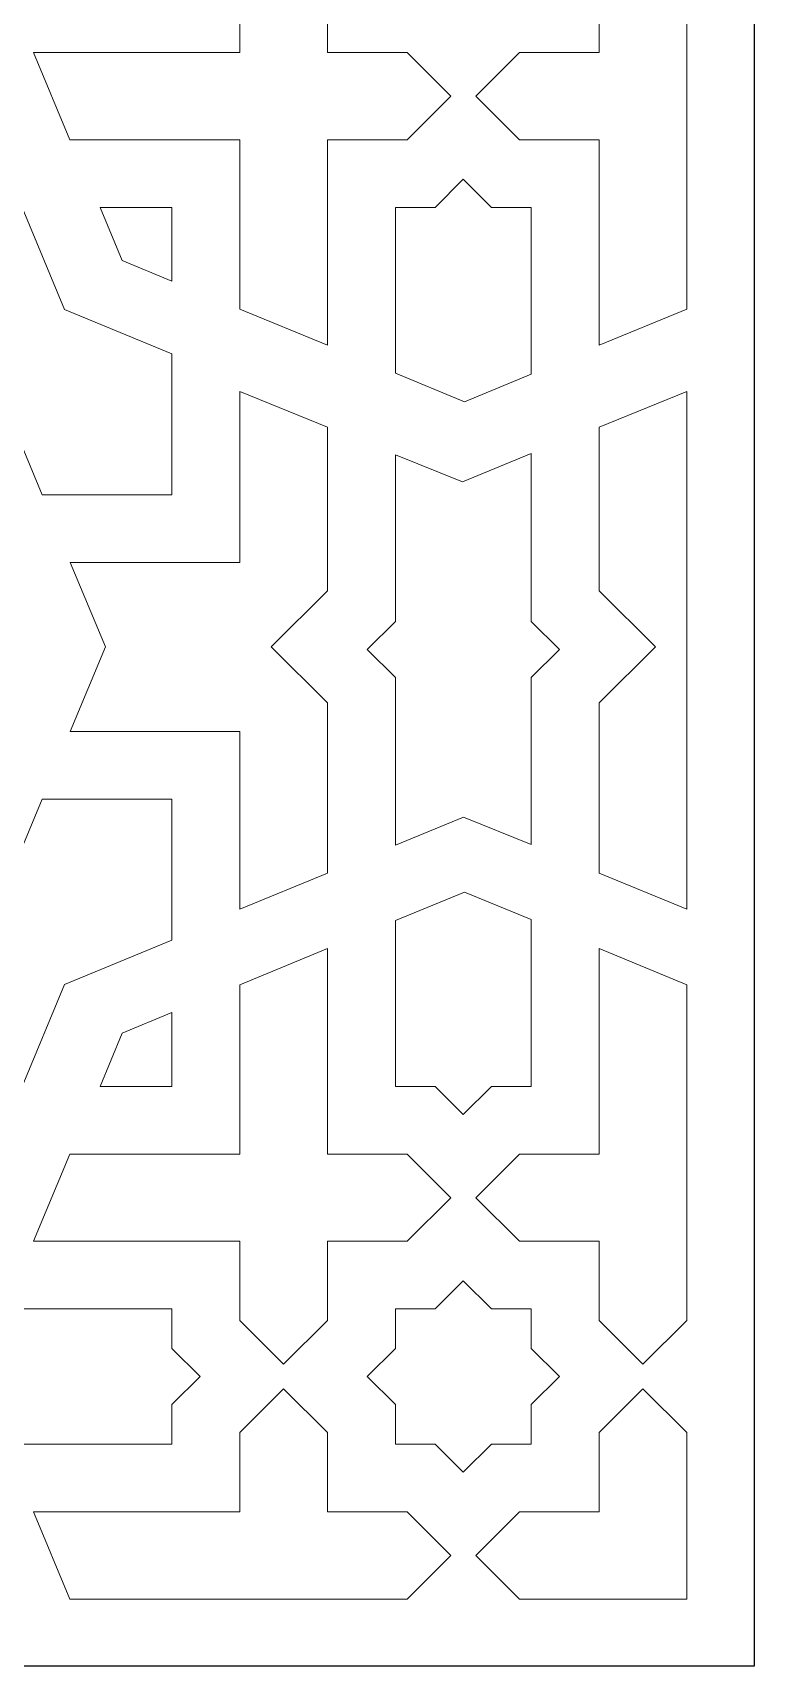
# Model space of a CAD drawing. Header units: millimetres. Extents: x -336 to 403, y -1299 to 1030.
# Drawn here: x 141 to 403, y -1299 to -706 of the extents above; entities that cross this region are included whole.
import ezdxf

# ---------------------------------------------------------------- set-up
doc = ezdxf.new("R2010")
doc.units = ezdxf.units.MM
doc.header["$MEASUREMENT"] = 0
doc.layers.add('Plan 1', color=7, linetype='Continuous')

msp = doc.modelspace()

# ---------------------------------------------------------------- linework, layer by layer
msp.add_lwpolyline([(-335.87, 1030.36), (403.21, 1030.36), (403.21, -1298.6), (-335.87, -1298.6)], close=True)
at = {"layer": 'Plan 1', "color": 250, "lineweight": 20}
for points, knots in [([(248.23, -744.56), (248.23, -744.56), (277.12, -744.56), (277.12, -744.56), (277.12, -744.56), (277.12, -744.56), (293.02, -728.73), (293.02, -728.73), (293.02, -728.73), (293.02, -728.73), (277.12, -712.9), (277.12, -712.9), (277.12, -712.9), (277.12, -712.9), (248.23, -712.9), (248.23, -712.9), (248.23, -712.9), (248.23, -712.9), (248.23, -712.9), (248.23, -712.9), (248.23, -712.9), (248.23, -712.9), (248.23, -712.9), (248.23, -712.9), (248.23, -712.9), (248.23, -712.9), (248.23, -684.14), (248.23, -684.14), (248.23, -684.14), (248.23, -684.14), (232.32, -668.31), (232.32, -668.31), (232.32, -668.31), (232.32, -668.31), (216.42, -684.14), (216.42, -684.14), (216.42, -684.14), (216.42, -684.14), (216.42, -712.9), (216.42, -712.9), (216.42, -712.9), (216.42, -712.9), (142.28, -712.9), (142.28, -712.9), (142.28, -712.9), (142.28, -712.9), (142.28, -712.9), (142.28, -712.9), (142.28, -712.9), (142.28, -712.9), (141.46, -712.9), (141.46, -712.9), (141.46, -712.9), (141.46, -712.9), (154.64, -744.56), (154.64, -744.56), (154.64, -744.56), (154.64, -744.56), (155.46, -744.56), (155.46, -744.56), (155.46, -744.56), (155.46, -744.56), (155.46, -744.56), (155.46, -744.56), (155.46, -744.56), (155.46, -744.56), (216.42, -744.56), (216.42, -744.56), (216.42, -744.56), (216.42, -744.56), (216.42, -805.23), (216.42, -805.23), (216.42, -805.23), (216.42, -805.23), (216.42, -805.23), (216.42, -805.23), (216.42, -805.23), (216.42, -805.23), (216.42, -806.04), (216.42, -806.04), (216.42, -806.04), (216.42, -806.04), (248.23, -819.16), (248.23, -819.16), (248.23, -819.16), (248.23, -819.16), (248.23, -818.34), (248.23, -818.34), (248.23, -818.34), (248.23, -818.34), (248.23, -818.34), (248.23, -818.34), (248.23, -818.34), (248.23, -818.34), (248.23, -744.56), (248.23, -744.56)], [0, 0, 0, 0, 0.04, 0.04, 0.04, 0.04, 0.08, 0.08, 0.08, 0.08, 0.12, 0.12, 0.12, 0.12, 0.16, 0.16, 0.16, 0.16, 0.2, 0.2, 0.2, 0.2, 0.24, 0.24, 0.24, 0.24, 0.28, 0.28, 0.28, 0.28, 0.32, 0.32, 0.32, 0.32, 0.36, 0.36, 0.36, 0.36, 0.4, 0.4, 0.4, 0.4, 0.44, 0.44, 0.44, 0.44, 0.48, 0.48, 0.48, 0.48, 0.52, 0.52, 0.52, 0.52, 0.56, 0.56, 0.56, 0.56, 0.6, 0.6, 0.6, 0.6, 0.64, 0.64, 0.64, 0.64, 0.68, 0.68, 0.68, 0.68, 0.72, 0.72, 0.72, 0.72, 0.76, 0.76, 0.76, 0.76, 0.8, 0.8, 0.8, 0.8, 0.84, 0.84, 0.84, 0.84, 0.88, 0.88, 0.88, 0.88, 0.92, 0.92, 0.92, 0.92, 1, 1, 1, 1]), ([(346.86, -744.56), (346.86, -744.56), (317.97, -744.56), (317.97, -744.56), (317.97, -744.56), (317.97, -744.56), (302.07, -728.73), (302.07, -728.73), (302.07, -728.73), (302.07, -728.73), (317.97, -712.9), (317.97, -712.9), (317.97, -712.9), (317.97, -712.9), (346.86, -712.9), (346.86, -712.9), (346.86, -712.9), (346.86, -712.9), (346.86, -712.9), (346.86, -712.9), (346.86, -712.9), (346.86, -712.9), (346.86, -712.9), (346.86, -712.9), (346.86, -712.9), (346.86, -712.9), (346.86, -684.14), (346.86, -684.14), (346.86, -684.14), (346.86, -684.14), (362.77, -668.31), (362.77, -668.31), (362.77, -668.31), (362.77, -668.31), (378.67, -684.14), (378.67, -684.14), (378.67, -684.14), (378.67, -684.14), (378.67, -712.9), (378.67, -712.9), (378.67, -712.9), (378.67, -712.9), (378.67, -744.56), (378.67, -744.56), (378.67, -744.56), (378.67, -744.56), (378.67, -805.23), (378.67, -805.23), (378.67, -805.23), (378.67, -805.23), (378.67, -805.23), (378.67, -805.23), (378.67, -805.23), (378.67, -805.23), (378.67, -806.04), (378.67, -806.04), (378.67, -806.04), (378.67, -806.04), (346.86, -819.16), (346.86, -819.16), (346.86, -819.16), (346.86, -819.16), (346.86, -818.34), (346.86, -818.34), (346.86, -818.34), (346.86, -818.34), (346.86, -818.34), (346.86, -818.34), (346.86, -818.34), (346.86, -818.34), (346.86, -744.56), (346.86, -744.56)], [0, 0, 0, 0, 0.052632, 0.052632, 0.052632, 0.052632, 0.105263, 0.105263, 0.105263, 0.105263, 0.157895, 0.157895, 0.157895, 0.157895, 0.210526, 0.210526, 0.210526, 0.210526, 0.263158, 0.263158, 0.263158, 0.263158, 0.315789, 0.315789, 0.315789, 0.315789, 0.368421, 0.368421, 0.368421, 0.368421, 0.421053, 0.421053, 0.421053, 0.421053, 0.473684, 0.473684, 0.473684, 0.473684, 0.526316, 0.526316, 0.526316, 0.526316, 0.578947, 0.578947, 0.578947, 0.578947, 0.631579, 0.631579, 0.631579, 0.631579, 0.684211, 0.684211, 0.684211, 0.684211, 0.736842, 0.736842, 0.736842, 0.736842, 0.789474, 0.789474, 0.789474, 0.789474, 0.842105, 0.842105, 0.842105, 0.842105, 0.894737, 0.894737, 0.894737, 0.894737, 1, 1, 1, 1]), ([(272.89, -769.1), (272.89, -769.1), (287.33, -769.1), (287.33, -769.1), (287.33, -769.1), (287.33, -769.1), (297.54, -758.93), (297.54, -758.93), (297.54, -758.93), (297.54, -758.93), (307.76, -769.1), (307.76, -769.1), (307.76, -769.1), (307.76, -769.1), (322.2, -769.1), (322.2, -769.1), (322.2, -769.1), (322.2, -769.1), (322.2, -829.66), (322.2, -829.66), (322.2, -829.66), (322.2, -829.66), (297.95, -839.66), (297.95, -839.66), (297.95, -839.66), (297.95, -839.66), (272.89, -829.32), (272.89, -829.32), (272.89, -829.32), (272.89, -829.32), (272.89, -769.1), (272.89, -769.1)], [0, 0, 0, 0, 0.111111, 0.111111, 0.111111, 0.111111, 0.222222, 0.222222, 0.222222, 0.222222, 0.333333, 0.333333, 0.333333, 0.333333, 0.444444, 0.444444, 0.444444, 0.444444, 0.555556, 0.555556, 0.555556, 0.555556, 0.666667, 0.666667, 0.666667, 0.666667, 0.777778, 0.777778, 0.777778, 0.777778, 1, 1, 1, 1]), ([(86.96, -769.1), (86.96, -769.1), (86.96, -816.01), (86.96, -816.01), (86.96, -816.01), (86.96, -816.01), (127.74, -832.82), (127.74, -832.82), (127.74, -832.82), (127.74, -832.82), (144.63, -873.4), (144.63, -873.4), (144.63, -873.4), (144.63, -873.4), (191.76, -873.4), (191.76, -873.4), (191.76, -873.4), (191.76, -873.4), (191.76, -822.21), (191.76, -822.21), (191.76, -822.21), (191.76, -822.21), (152.79, -806.14), (152.79, -806.14), (152.79, -806.14), (152.79, -806.14), (137.37, -769.1), (137.37, -769.1), (137.37, -769.1), (137.37, -769.1), (86.96, -769.1), (86.96, -769.1)], [0, 0, 0, 0, 0.111111, 0.111111, 0.111111, 0.111111, 0.222222, 0.222222, 0.222222, 0.222222, 0.333333, 0.333333, 0.333333, 0.333333, 0.444444, 0.444444, 0.444444, 0.444444, 0.555556, 0.555556, 0.555556, 0.555556, 0.666667, 0.666667, 0.666667, 0.666667, 0.777778, 0.777778, 0.777778, 0.777778, 1, 1, 1, 1]), ([(165.67, -769.1), (165.67, -769.1), (173.72, -788.44), (173.72, -788.44), (173.72, -788.44), (173.72, -788.44), (191.76, -795.88), (191.76, -795.88), (191.76, -795.88), (191.76, -795.88), (191.76, -769.1), (191.76, -769.1), (191.76, -769.1), (191.76, -769.1), (165.67, -769.1), (165.67, -769.1)], [0, 0, 0, 0, 0.2, 0.2, 0.2, 0.2, 0.4, 0.4, 0.4, 0.4, 0.6, 0.6, 0.6, 0.6, 1, 1, 1, 1]), ([(216.42, -835.91), (216.42, -835.91), (248.23, -848.84), (248.23, -848.84), (248.23, -848.84), (248.23, -848.84), (248.23, -908.29), (248.23, -908.29), (248.23, -908.29), (248.23, -908.29), (227.8, -928.62), (227.8, -928.62), (227.8, -928.62), (227.8, -928.62), (248.23, -948.96), (248.23, -948.96), (248.23, -948.96), (248.23, -948.96), (248.23, -1010.74), (248.23, -1010.74), (248.23, -1010.74), (248.23, -1010.74), (216.42, -1023.85), (216.42, -1023.85), (216.42, -1023.85), (216.42, -1023.85), (216.42, -959.3), (216.42, -959.3), (216.42, -959.3), (216.42, -959.3), (154.84, -959.3), (154.84, -959.3), (154.84, -959.3), (154.84, -959.3), (167.61, -928.62), (167.61, -928.62), (167.61, -928.62), (167.61, -928.62), (154.84, -897.95), (154.84, -897.95), (154.84, -897.95), (154.84, -897.95), (216.42, -897.95), (216.42, -897.95), (216.42, -897.95), (216.42, -897.95), (216.42, -835.91), (216.42, -835.91)], [0, 0, 0, 0, 0.076923, 0.076923, 0.076923, 0.076923, 0.153846, 0.153846, 0.153846, 0.153846, 0.230769, 0.230769, 0.230769, 0.230769, 0.307692, 0.307692, 0.307692, 0.307692, 0.384615, 0.384615, 0.384615, 0.384615, 0.461538, 0.461538, 0.461538, 0.461538, 0.538462, 0.538462, 0.538462, 0.538462, 0.615385, 0.615385, 0.615385, 0.615385, 0.692308, 0.692308, 0.692308, 0.692308, 0.769231, 0.769231, 0.769231, 0.769231, 0.846154, 0.846154, 0.846154, 0.846154, 1, 1, 1, 1]), ([(378.67, -835.91), (378.67, -835.91), (346.86, -848.84), (346.86, -848.84), (346.86, -848.84), (346.86, -848.84), (346.86, -908.29), (346.86, -908.29), (346.86, -908.29), (346.86, -908.29), (367.29, -928.62), (367.29, -928.62), (367.29, -928.62), (367.29, -928.62), (346.86, -948.96), (346.86, -948.96), (346.86, -948.96), (346.86, -948.96), (346.86, -1010.74), (346.86, -1010.74), (346.86, -1010.74), (346.86, -1010.74), (378.67, -1023.85), (378.67, -1023.85), (378.67, -1023.85), (378.67, -1023.85), (378.67, -959.3), (378.67, -959.3), (378.67, -959.3), (378.67, -959.3), (378.67, -897.95), (378.67, -897.95), (378.67, -897.95), (378.67, -897.95), (378.67, -835.91), (378.67, -835.91)], [0, 0, 0, 0, 0.1, 0.1, 0.1, 0.1, 0.2, 0.2, 0.2, 0.2, 0.3, 0.3, 0.3, 0.3, 0.4, 0.4, 0.4, 0.4, 0.5, 0.5, 0.5, 0.5, 0.6, 0.6, 0.6, 0.6, 0.7, 0.7, 0.7, 0.7, 0.8, 0.8, 0.8, 0.8, 1, 1, 1, 1]), ([(272.89, -919.36), (272.89, -919.36), (262.67, -929.53), (262.67, -929.53), (262.67, -929.53), (262.67, -929.53), (272.89, -939.69), (272.89, -939.69), (272.89, -939.69), (272.89, -939.69), (272.89, -1000.57), (272.89, -1000.57), (272.89, -1000.57), (272.89, -1000.57), (297.61, -990.38), (297.61, -990.38), (297.61, -990.38), (297.61, -990.38), (322.2, -1000.38), (322.2, -1000.38), (322.2, -1000.38), (322.2, -1000.38), (322.2, -939.69), (322.2, -939.69), (322.2, -939.69), (322.2, -939.69), (332.42, -929.53), (332.42, -929.53), (332.42, -929.53), (332.42, -929.53), (322.2, -919.36), (322.2, -919.36), (322.2, -919.36), (322.2, -919.36), (322.2, -858.48), (322.2, -858.48), (322.2, -858.48), (322.2, -858.48), (297.26, -868.77), (297.26, -868.77), (297.26, -868.77), (297.26, -868.77), (272.89, -858.86), (272.89, -858.86), (272.89, -858.86), (272.89, -858.86), (272.89, -919.36), (272.89, -919.36)], [0, 0, 0, 0, 0.076923, 0.076923, 0.076923, 0.076923, 0.153846, 0.153846, 0.153846, 0.153846, 0.230769, 0.230769, 0.230769, 0.230769, 0.307692, 0.307692, 0.307692, 0.307692, 0.384615, 0.384615, 0.384615, 0.384615, 0.461538, 0.461538, 0.461538, 0.461538, 0.538462, 0.538462, 0.538462, 0.538462, 0.615385, 0.615385, 0.615385, 0.615385, 0.692308, 0.692308, 0.692308, 0.692308, 0.769231, 0.769231, 0.769231, 0.769231, 0.846154, 0.846154, 0.846154, 0.846154, 1, 1, 1, 1]), ([(86.96, -1088.15), (86.96, -1088.15), (86.96, -1041.24), (86.96, -1041.24), (86.96, -1041.24), (86.96, -1041.24), (127.74, -1024.43), (127.74, -1024.43), (127.74, -1024.43), (127.74, -1024.43), (144.63, -983.85), (144.63, -983.85), (144.63, -983.85), (144.63, -983.85), (191.76, -983.85), (191.76, -983.85), (191.76, -983.85), (191.76, -983.85), (191.76, -1035.04), (191.76, -1035.04), (191.76, -1035.04), (191.76, -1035.04), (152.79, -1051.11), (152.79, -1051.11), (152.79, -1051.11), (152.79, -1051.11), (137.37, -1088.15), (137.37, -1088.15), (137.37, -1088.15), (137.37, -1088.15), (86.96, -1088.15), (86.96, -1088.15)], [0, 0, 0, 0, 0.111111, 0.111111, 0.111111, 0.111111, 0.222222, 0.222222, 0.222222, 0.222222, 0.333333, 0.333333, 0.333333, 0.333333, 0.444444, 0.444444, 0.444444, 0.444444, 0.555556, 0.555556, 0.555556, 0.555556, 0.666667, 0.666667, 0.666667, 0.666667, 0.777778, 0.777778, 0.777778, 0.777778, 1, 1, 1, 1]), ([(272.89, -1088.15), (272.89, -1088.15), (287.33, -1088.15), (287.33, -1088.15), (287.33, -1088.15), (287.33, -1088.15), (297.54, -1098.32), (297.54, -1098.32), (297.54, -1098.32), (297.54, -1098.32), (307.76, -1088.15), (307.76, -1088.15), (307.76, -1088.15), (307.76, -1088.15), (322.2, -1088.15), (322.2, -1088.15), (322.2, -1088.15), (322.2, -1088.15), (322.2, -1027.59), (322.2, -1027.59), (322.2, -1027.59), (322.2, -1027.59), (297.95, -1017.59), (297.95, -1017.59), (297.95, -1017.59), (297.95, -1017.59), (272.89, -1027.93), (272.89, -1027.93), (272.89, -1027.93), (272.89, -1027.93), (272.89, -1088.15), (272.89, -1088.15)], [0, 0, 0, 0, 0.111111, 0.111111, 0.111111, 0.111111, 0.222222, 0.222222, 0.222222, 0.222222, 0.333333, 0.333333, 0.333333, 0.333333, 0.444444, 0.444444, 0.444444, 0.444444, 0.555556, 0.555556, 0.555556, 0.555556, 0.666667, 0.666667, 0.666667, 0.666667, 0.777778, 0.777778, 0.777778, 0.777778, 1, 1, 1, 1]), ([(248.23, -1112.69), (248.23, -1112.69), (277.12, -1112.69), (277.12, -1112.69), (277.12, -1112.69), (277.12, -1112.69), (293.02, -1128.52), (293.02, -1128.52), (293.02, -1128.52), (293.02, -1128.52), (277.12, -1144.35), (277.12, -1144.35), (277.12, -1144.35), (277.12, -1144.35), (248.23, -1144.35), (248.23, -1144.35), (248.23, -1144.35), (248.23, -1144.35), (248.23, -1144.35), (248.23, -1144.35), (248.23, -1144.35), (248.23, -1144.35), (248.23, -1144.35), (248.23, -1144.35), (248.23, -1144.35), (248.23, -1144.35), (248.23, -1173.11), (248.23, -1173.11), (248.23, -1173.11), (248.23, -1173.11), (232.32, -1188.94), (232.32, -1188.94), (232.32, -1188.94), (232.32, -1188.94), (216.42, -1173.11), (216.42, -1173.11), (216.42, -1173.11), (216.42, -1173.11), (216.42, -1144.35), (216.42, -1144.35), (216.42, -1144.35), (216.42, -1144.35), (142.28, -1144.35), (142.28, -1144.35), (142.28, -1144.35), (142.28, -1144.35), (142.28, -1144.35), (142.28, -1144.35), (142.28, -1144.35), (142.28, -1144.35), (141.46, -1144.35), (141.46, -1144.35), (141.46, -1144.35), (141.46, -1144.35), (154.64, -1112.69), (154.64, -1112.69), (154.64, -1112.69), (154.64, -1112.69), (155.46, -1112.69), (155.46, -1112.69), (155.46, -1112.69), (155.46, -1112.69), (155.46, -1112.69), (155.46, -1112.69), (155.46, -1112.69), (155.46, -1112.69), (216.42, -1112.69), (216.42, -1112.69), (216.42, -1112.69), (216.42, -1112.69), (216.42, -1052.02), (216.42, -1052.02), (216.42, -1052.02), (216.42, -1052.02), (216.42, -1052.02), (216.42, -1052.02), (216.42, -1052.02), (216.42, -1052.02), (216.42, -1051.21), (216.42, -1051.21), (216.42, -1051.21), (216.42, -1051.21), (248.23, -1038.09), (248.23, -1038.09), (248.23, -1038.09), (248.23, -1038.09), (248.23, -1038.91), (248.23, -1038.91), (248.23, -1038.91), (248.23, -1038.91), (248.23, -1038.91), (248.23, -1038.91), (248.23, -1038.91), (248.23, -1038.91), (248.23, -1112.69), (248.23, -1112.69)], [0, 0, 0, 0, 0.04, 0.04, 0.04, 0.04, 0.08, 0.08, 0.08, 0.08, 0.12, 0.12, 0.12, 0.12, 0.16, 0.16, 0.16, 0.16, 0.2, 0.2, 0.2, 0.2, 0.24, 0.24, 0.24, 0.24, 0.28, 0.28, 0.28, 0.28, 0.32, 0.32, 0.32, 0.32, 0.36, 0.36, 0.36, 0.36, 0.4, 0.4, 0.4, 0.4, 0.44, 0.44, 0.44, 0.44, 0.48, 0.48, 0.48, 0.48, 0.52, 0.52, 0.52, 0.52, 0.56, 0.56, 0.56, 0.56, 0.6, 0.6, 0.6, 0.6, 0.64, 0.64, 0.64, 0.64, 0.68, 0.68, 0.68, 0.68, 0.72, 0.72, 0.72, 0.72, 0.76, 0.76, 0.76, 0.76, 0.8, 0.8, 0.8, 0.8, 0.84, 0.84, 0.84, 0.84, 0.88, 0.88, 0.88, 0.88, 0.92, 0.92, 0.92, 0.92, 1, 1, 1, 1]), ([(346.86, -1112.69), (346.86, -1112.69), (317.97, -1112.69), (317.97, -1112.69), (317.97, -1112.69), (317.97, -1112.69), (302.07, -1128.52), (302.07, -1128.52), (302.07, -1128.52), (302.07, -1128.52), (317.97, -1144.35), (317.97, -1144.35), (317.97, -1144.35), (317.97, -1144.35), (346.86, -1144.35), (346.86, -1144.35), (346.86, -1144.35), (346.86, -1144.35), (346.86, -1144.35), (346.86, -1144.35), (346.86, -1144.35), (346.86, -1144.35), (346.86, -1144.35), (346.86, -1144.35), (346.86, -1144.35), (346.86, -1144.35), (346.86, -1173.11), (346.86, -1173.11), (346.86, -1173.11), (346.86, -1173.11), (362.77, -1188.94), (362.77, -1188.94), (362.77, -1188.94), (362.77, -1188.94), (378.67, -1173.11), (378.67, -1173.11), (378.67, -1173.11), (378.67, -1173.11), (378.67, -1144.35), (378.67, -1144.35), (378.67, -1144.35), (378.67, -1144.35), (378.67, -1112.69), (378.67, -1112.69), (378.67, -1112.69), (378.67, -1112.69), (378.67, -1052.02), (378.67, -1052.02), (378.67, -1052.02), (378.67, -1052.02), (378.67, -1052.02), (378.67, -1052.02), (378.67, -1052.02), (378.67, -1052.02), (378.67, -1051.21), (378.67, -1051.21), (378.67, -1051.21), (378.67, -1051.21), (346.86, -1038.09), (346.86, -1038.09), (346.86, -1038.09), (346.86, -1038.09), (346.86, -1038.91), (346.86, -1038.91), (346.86, -1038.91), (346.86, -1038.91), (346.86, -1038.91), (346.86, -1038.91), (346.86, -1038.91), (346.86, -1038.91), (346.86, -1112.69), (346.86, -1112.69)], [0, 0, 0, 0, 0.052632, 0.052632, 0.052632, 0.052632, 0.105263, 0.105263, 0.105263, 0.105263, 0.157895, 0.157895, 0.157895, 0.157895, 0.210526, 0.210526, 0.210526, 0.210526, 0.263158, 0.263158, 0.263158, 0.263158, 0.315789, 0.315789, 0.315789, 0.315789, 0.368421, 0.368421, 0.368421, 0.368421, 0.421053, 0.421053, 0.421053, 0.421053, 0.473684, 0.473684, 0.473684, 0.473684, 0.526316, 0.526316, 0.526316, 0.526316, 0.578947, 0.578947, 0.578947, 0.578947, 0.631579, 0.631579, 0.631579, 0.631579, 0.684211, 0.684211, 0.684211, 0.684211, 0.736842, 0.736842, 0.736842, 0.736842, 0.789474, 0.789474, 0.789474, 0.789474, 0.842105, 0.842105, 0.842105, 0.842105, 0.894737, 0.894737, 0.894737, 0.894737, 1, 1, 1, 1]), ([(165.67, -1088.15), (165.67, -1088.15), (173.72, -1068.81), (173.72, -1068.81), (173.72, -1068.81), (173.72, -1068.81), (191.76, -1061.37), (191.76, -1061.37), (191.76, -1061.37), (191.76, -1061.37), (191.76, -1088.15), (191.76, -1088.15), (191.76, -1088.15), (191.76, -1088.15), (165.67, -1088.15), (165.67, -1088.15)], [0, 0, 0, 0, 0.2, 0.2, 0.2, 0.2, 0.4, 0.4, 0.4, 0.4, 0.6, 0.6, 0.6, 0.6, 1, 1, 1, 1]), ([(322.2, -1217.98), (322.2, -1217.98), (307.76, -1217.98), (307.76, -1217.98), (307.76, -1217.98), (307.76, -1217.98), (297.54, -1228.15), (297.54, -1228.15), (297.54, -1228.15), (297.54, -1228.15), (287.33, -1217.98), (287.33, -1217.98), (287.33, -1217.98), (287.33, -1217.98), (272.89, -1217.98), (272.89, -1217.98), (272.89, -1217.98), (272.89, -1217.98), (272.89, -1203.6), (272.89, -1203.6), (272.89, -1203.6), (272.89, -1203.6), (262.67, -1193.44), (262.67, -1193.44), (262.67, -1193.44), (262.67, -1193.44), (272.89, -1183.27), (272.89, -1183.27), (272.89, -1183.27), (272.89, -1183.27), (272.89, -1168.9), (272.89, -1168.9), (272.89, -1168.9), (272.89, -1168.9), (287.33, -1168.9), (287.33, -1168.9), (287.33, -1168.9), (287.33, -1168.9), (297.54, -1158.73), (297.54, -1158.73), (297.54, -1158.73), (297.54, -1158.73), (307.76, -1168.9), (307.76, -1168.9), (307.76, -1168.9), (307.76, -1168.9), (322.2, -1168.9), (322.2, -1168.9), (322.2, -1168.9), (322.2, -1168.9), (322.2, -1183.27), (322.2, -1183.27), (322.2, -1183.27), (322.2, -1183.27), (332.42, -1193.44), (332.42, -1193.44), (332.42, -1193.44), (332.42, -1193.44), (322.2, -1203.6), (322.2, -1203.6), (322.2, -1203.6), (322.2, -1203.6), (322.2, -1217.98), (322.2, -1217.98)], [0, 0, 0, 0, 0.058824, 0.058824, 0.058824, 0.058824, 0.117647, 0.117647, 0.117647, 0.117647, 0.176471, 0.176471, 0.176471, 0.176471, 0.235294, 0.235294, 0.235294, 0.235294, 0.294118, 0.294118, 0.294118, 0.294118, 0.352941, 0.352941, 0.352941, 0.352941, 0.411765, 0.411765, 0.411765, 0.411765, 0.470588, 0.470588, 0.470588, 0.470588, 0.529412, 0.529412, 0.529412, 0.529412, 0.588235, 0.588235, 0.588235, 0.588235, 0.647059, 0.647059, 0.647059, 0.647059, 0.705882, 0.705882, 0.705882, 0.705882, 0.764706, 0.764706, 0.764706, 0.764706, 0.823529, 0.823529, 0.823529, 0.823529, 0.882353, 0.882353, 0.882353, 0.882353, 1, 1, 1, 1]), ([(272.89, -1217.98), (272.89, -1217.98), (287.33, -1217.98), (287.33, -1217.98), (287.33, -1217.98), (287.33, -1217.98), (297.54, -1228.15), (297.54, -1228.15), (297.54, -1228.15), (297.54, -1228.15), (307.76, -1217.98), (307.76, -1217.98), (307.76, -1217.98), (307.76, -1217.98), (322.2, -1217.98), (322.2, -1217.98), (322.2, -1217.98), (322.2, -1217.98), (322.2, -1203.6), (322.2, -1203.6), (322.2, -1203.6), (322.2, -1203.6), (332.42, -1193.44), (332.42, -1193.44), (332.42, -1193.44), (332.42, -1193.44), (322.2, -1183.27), (322.2, -1183.27), (322.2, -1183.27), (322.2, -1183.27), (322.2, -1168.9), (322.2, -1168.9), (322.2, -1168.9), (322.2, -1168.9), (307.76, -1168.9), (307.76, -1168.9), (307.76, -1168.9), (307.76, -1168.9), (297.54, -1158.73), (297.54, -1158.73), (297.54, -1158.73), (297.54, -1158.73), (287.33, -1168.9), (287.33, -1168.9), (287.33, -1168.9), (287.33, -1168.9), (272.89, -1168.9), (272.89, -1168.9), (272.89, -1168.9), (272.89, -1168.9), (272.89, -1183.27), (272.89, -1183.27), (272.89, -1183.27), (272.89, -1183.27), (262.67, -1193.44), (262.67, -1193.44), (262.67, -1193.44), (262.67, -1193.44), (272.89, -1203.6), (272.89, -1203.6), (272.89, -1203.6), (272.89, -1203.6), (272.89, -1217.98), (272.89, -1217.98)], [0, 0, 0, 0, 0.058824, 0.058824, 0.058824, 0.058824, 0.117647, 0.117647, 0.117647, 0.117647, 0.176471, 0.176471, 0.176471, 0.176471, 0.235294, 0.235294, 0.235294, 0.235294, 0.294118, 0.294118, 0.294118, 0.294118, 0.352941, 0.352941, 0.352941, 0.352941, 0.411765, 0.411765, 0.411765, 0.411765, 0.470588, 0.470588, 0.470588, 0.470588, 0.529412, 0.529412, 0.529412, 0.529412, 0.588235, 0.588235, 0.588235, 0.588235, 0.647059, 0.647059, 0.647059, 0.647059, 0.705882, 0.705882, 0.705882, 0.705882, 0.764706, 0.764706, 0.764706, 0.764706, 0.823529, 0.823529, 0.823529, 0.823529, 0.882353, 0.882353, 0.882353, 0.882353, 1, 1, 1, 1]), ([(191.76, -1168.9), (191.76, -1168.9), (191.76, -1183.27), (191.76, -1183.27), (191.76, -1183.27), (191.76, -1183.27), (201.97, -1193.44), (201.97, -1193.44), (201.97, -1193.44), (201.97, -1193.44), (191.76, -1203.6), (191.76, -1203.6), (191.76, -1203.6), (191.76, -1203.6), (191.76, -1217.98), (191.76, -1217.98), (191.76, -1217.98), (191.76, -1217.98), (130.91, -1217.98), (130.91, -1217.98), (130.91, -1217.98), (130.91, -1217.98), (120.87, -1193.85), (120.87, -1193.85), (120.87, -1193.85), (120.87, -1193.85), (131.25, -1168.9), (131.25, -1168.9), (131.25, -1168.9), (131.25, -1168.9), (191.76, -1168.9), (191.76, -1168.9)], [0, 0, 0, 0, 0.111111, 0.111111, 0.111111, 0.111111, 0.222222, 0.222222, 0.222222, 0.222222, 0.333333, 0.333333, 0.333333, 0.333333, 0.444444, 0.444444, 0.444444, 0.444444, 0.555556, 0.555556, 0.555556, 0.555556, 0.666667, 0.666667, 0.666667, 0.666667, 0.777778, 0.777778, 0.777778, 0.777778, 1, 1, 1, 1]), ([(216.42, -1242.52), (216.42, -1242.52), (216.42, -1213.77), (216.42, -1213.77), (216.42, -1213.77), (216.42, -1213.77), (232.32, -1197.94), (232.32, -1197.94), (232.32, -1197.94), (232.32, -1197.94), (248.23, -1213.77), (248.23, -1213.77), (248.23, -1213.77), (248.23, -1213.77), (248.23, -1242.52), (248.23, -1242.52), (248.23, -1242.52), (248.23, -1242.52), (248.23, -1242.52), (248.23, -1242.52), (248.23, -1242.52), (248.23, -1242.52), (248.23, -1242.52), (248.23, -1242.52), (248.23, -1242.52), (248.23, -1242.52), (277.12, -1242.52), (277.12, -1242.52), (277.12, -1242.52), (277.12, -1242.52), (293.02, -1258.35), (293.02, -1258.35), (293.02, -1258.35), (293.02, -1258.35), (277.12, -1274.18), (277.12, -1274.18), (277.12, -1274.18), (277.12, -1274.18), (248.23, -1274.18), (248.23, -1274.18), (248.23, -1274.18), (248.23, -1274.18), (216.42, -1274.18), (216.42, -1274.18), (216.42, -1274.18), (216.42, -1274.18), (155.46, -1274.18), (155.46, -1274.18), (155.46, -1274.18), (155.46, -1274.18), (155.46, -1274.18), (155.46, -1274.18), (155.46, -1274.18), (155.46, -1274.18), (154.64, -1274.18), (154.64, -1274.18), (154.64, -1274.18), (154.64, -1274.18), (141.46, -1242.52), (141.46, -1242.52), (141.46, -1242.52), (141.46, -1242.52), (142.28, -1242.52), (142.28, -1242.52), (142.28, -1242.52), (142.28, -1242.52), (142.28, -1242.52), (142.28, -1242.52), (142.28, -1242.52), (142.28, -1242.52), (216.42, -1242.52), (216.42, -1242.52)], [0, 0, 0, 0, 0.052632, 0.052632, 0.052632, 0.052632, 0.105263, 0.105263, 0.105263, 0.105263, 0.157895, 0.157895, 0.157895, 0.157895, 0.210526, 0.210526, 0.210526, 0.210526, 0.263158, 0.263158, 0.263158, 0.263158, 0.315789, 0.315789, 0.315789, 0.315789, 0.368421, 0.368421, 0.368421, 0.368421, 0.421053, 0.421053, 0.421053, 0.421053, 0.473684, 0.473684, 0.473684, 0.473684, 0.526316, 0.526316, 0.526316, 0.526316, 0.578947, 0.578947, 0.578947, 0.578947, 0.631579, 0.631579, 0.631579, 0.631579, 0.684211, 0.684211, 0.684211, 0.684211, 0.736842, 0.736842, 0.736842, 0.736842, 0.789474, 0.789474, 0.789474, 0.789474, 0.842105, 0.842105, 0.842105, 0.842105, 0.894737, 0.894737, 0.894737, 0.894737, 1, 1, 1, 1]), ([(378.67, -1242.52), (378.67, -1242.52), (378.67, -1213.77), (378.67, -1213.77), (378.67, -1213.77), (378.67, -1213.77), (362.77, -1197.94), (362.77, -1197.94), (362.77, -1197.94), (362.77, -1197.94), (346.86, -1213.77), (346.86, -1213.77), (346.86, -1213.77), (346.86, -1213.77), (346.86, -1242.52), (346.86, -1242.52), (346.86, -1242.52), (346.86, -1242.52), (346.86, -1242.52), (346.86, -1242.52), (346.86, -1242.52), (346.86, -1242.52), (346.86, -1242.52), (346.86, -1242.52), (346.86, -1242.52), (346.86, -1242.52), (317.97, -1242.52), (317.97, -1242.52), (317.97, -1242.52), (317.97, -1242.52), (302.07, -1258.35), (302.07, -1258.35), (302.07, -1258.35), (302.07, -1258.35), (317.97, -1274.18), (317.97, -1274.18), (317.97, -1274.18), (317.97, -1274.18), (346.86, -1274.18), (346.86, -1274.18), (346.86, -1274.18), (346.86, -1274.18), (378.67, -1274.18), (378.67, -1274.18), (378.67, -1274.18), (378.67, -1274.18), (378.67, -1242.52), (378.67, -1242.52)], [0, 0, 0, 0, 0.076923, 0.076923, 0.076923, 0.076923, 0.153846, 0.153846, 0.153846, 0.153846, 0.230769, 0.230769, 0.230769, 0.230769, 0.307692, 0.307692, 0.307692, 0.307692, 0.384615, 0.384615, 0.384615, 0.384615, 0.461538, 0.461538, 0.461538, 0.461538, 0.538462, 0.538462, 0.538462, 0.538462, 0.615385, 0.615385, 0.615385, 0.615385, 0.692308, 0.692308, 0.692308, 0.692308, 0.769231, 0.769231, 0.769231, 0.769231, 0.846154, 0.846154, 0.846154, 0.846154, 1, 1, 1, 1])]:
    msp.add_open_spline(points, degree=3, knots=knots, dxfattribs=at)

doc.saveas('drawing.dxf')
